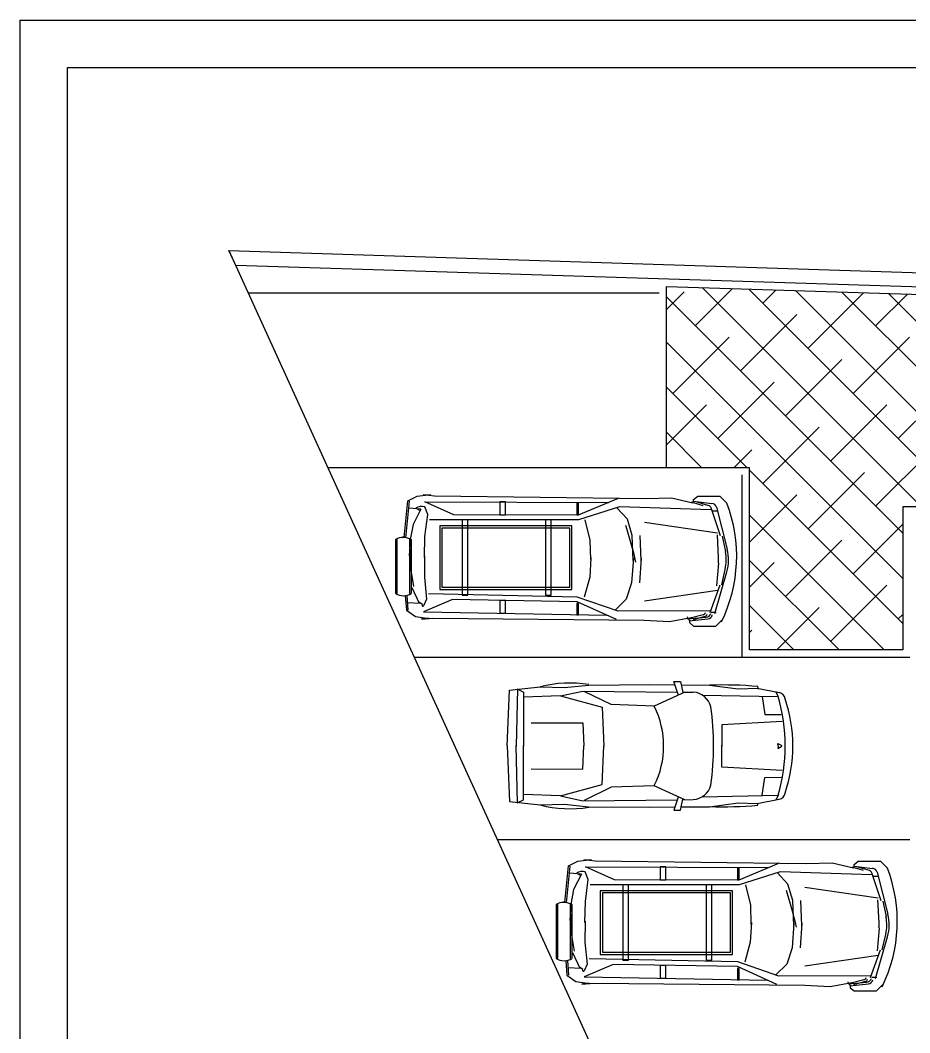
# Model space of a CAD drawing. Header units: millimetres. Extents: x 71819 to 78266, y 23672 to 38445.
# Drawn here: x 72676 to 73897, y 32524 to 33914 of the extents above; entities that cross this region are included whole.
import ezdxf

# ---------------------------------------------------------------- set-up
doc = ezdxf.new("R2010")
doc.units = ezdxf.units.MM
doc.layers.add('Plan Archi', color=8, linetype='Continuous')

msp = doc.modelspace()

# ---------------------------------------------------------------- linework, layer by layer
msp.add_lwpolyline([(78266.1, 33913.6), (78266.1, 29922.6), (72676.1, 29922.6), (72676.1, 33913.6)], close=True)
msp.add_lwpolyline([(72741.1, 30303.6), (72741.1, 33848.6), (78201.1, 33848.6), (78201.1, 30303.6)])
at = {"layer": 'Plan Archi', "color": 0}
for p, q in [((72962.5, 33597.6), (74377.6, 30493.3)), ((72971.8, 33577.3), (72962.5, 33597.6)), ((72962.5, 33597.6), (75274.6, 33523.8)), ((75255, 33504.4), (72971.8, 33577.3))]:
    msp.add_line(p, q, dxfattribs=at)
at = {"layer": 'Plan Archi'}
for p, q in [((73562.9, 33299.7), (73562.9, 33548.4)), ((73562.9, 33548.4), (75245.2, 33494.7)), ((72989, 33539.7), (73553, 33539.7)), ((73562.9, 33516.7), (73587, 33540.8)), ((73602.4, 33494.4), (73653.6, 33545.5)), ((73611.9, 33546.8), (73912.8, 33245.9)), ((73675.8, 33544.8), (73974.6, 33245.9)), ((73695.3, 33525.3), (73713.5, 33543.6)), ((73739.7, 33542.8), (74036.5, 33245.9)), ((73757.1, 33463.5), (73833.4, 33539.8)), ((73803.6, 33540.7), (74098.4, 33246)), ((73849.9, 33494.4), (73893.4, 33537.9)), ((73867.5, 33538.7), (74160.2, 33246)), ((73562.9, 33534), (73887, 33209.8)), ((73664.3, 33432.5), (73741.7, 33509.9)), ((73571.5, 33401.6), (73648.8, 33478.9)), ((73819, 33401.6), (73896.3, 33478.9)), ((73562.9, 33472.1), (73887, 33147.9)), ((73726.2, 33370.7), (73803.5, 33448)), ((73562.9, 33410.2), (73673.4, 33299.7)), ((73633.4, 33339.7), (73710.7, 33417.1)), ((73880.9, 33339.7), (73958.2, 33417.1)), ((73562.9, 33331.1), (73617.9, 33386.1)), ((73788.1, 33308.8), (73865.4, 33386.1)), ((73695.3, 33277.8), (73772.6, 33355.2)), ((73562.9, 33348.3), (73611.6, 33299.7)), ((73655.2, 33299.7), (73679.8, 33324.3)), ((73849.9, 33246.9), (73927.3, 33324.3)), ((73562.9, 33299.7), (73098.3, 33299.7)), ((73676.8, 33299.7), (73562.9, 33299.7)), ((73676.8, 33049.7), (73676.8, 33299.7)), ((73666.8, 33039.7), (73666.8, 33289.7)), ((73676.8, 33296.3), (73887, 33086.1)), ((73757.1, 33216), (73834.5, 33293.3)), ((73208, 33254.1), (73220.7, 33260.5)), ((73220.7, 33260.5), (73239.5, 33262.9)), ((73228.9, 33263), (73244.6, 33261.3)), ((73244.6, 33261.3), (73534.5, 33257.3)), ((73496.5, 33257.4), (73441.8, 33234.5)), ((73534.5, 33257.3), (73569.6, 33258.2)), ((73569.6, 33258.2), (73599, 33251.7)), ((73600.1, 33256), (73605.7, 33260.5)), ((73605.7, 33260.5), (73636.1, 33260.5)), ((73636.1, 33260.5), (73645.7, 33251)), ((73676.8, 33197.6), (73741.7, 33262.4)), ((73202.9, 33203.9), (73208, 33254.1)), ((73205.2, 33203.7), (73210.2, 33254)), ((73225.9, 33242.8), (73209.6, 33244)), ((73225.9, 33242.8), (73215.1, 33221.9)), ((73219.1, 33244.1), (73224.9, 33240.9)), ((73235.2, 33235.4), (73231.2, 33245.9)), ((73231.5, 33253), (73483.2, 33251.9)), ((73271, 33235.1), (73231.5, 33253)), ((73334, 33252.7), (73334, 33235.2)), ((73341.9, 33252.7), (73334, 33252.7)), ((73341.9, 33235.2), (73341.9, 33252.7)), ((73440, 33251), (73440, 33235.2)), ((73442.2, 33251), (73440, 33251)), ((73498.5, 33245.8), (73442, 33228.1)), ((73442.2, 33235.2), (73442.2, 33251)), ((73509.2, 33229), (73494.7, 33244.5)), ((73624.4, 33242.1), (73498.5, 33245.8)), ((73613, 33247.6), (73597.1, 33252.3)), ((73599.1, 33251), (73599.8, 33253.7)), ((73599.8, 33253.7), (73625.1, 33250.8)), ((73600.1, 33252.7), (73600.1, 33256)), ((73620.9, 33247.6), (73605, 33252.3)), ((73636.9, 33206.3), (73624.2, 33244.5)), ((73631.4, 33245.4), (73646.3, 33187.8)), ((74898.7, 33246.1), (73887, 33245.9)), ((73887, 33245.9), (73887, 33049.7)), ((73231.4, 33205.2), (73235.2, 33235.4)), ((73441.8, 33234.5), (73271, 33235.1)), ((73334, 33235.2), (73341.9, 33235.2)), ((73440, 33235.2), (73442.2, 33235.2)), ((73515.9, 33206.5), (73509.2, 33229)), ((73626, 33240.3), (73632.8, 33240.3)), ((73676.8, 33234.4), (73861.6, 33049.7)), ((73215.1, 33221.9), (73211.2, 33201.2)), ((73442, 33228.1), (73237.8, 33228.1)), ((73251.7, 33220), (73251.7, 33132.7)), ((73433.2, 33220), (73251.7, 33220)), ((73254.7, 33216.9), (73254.7, 33135.7)), ((73430.1, 33216.9), (73254.7, 33216.9)), ((73282.4, 33228.3), (73282.4, 33125)), ((73290.3, 33228.3), (73282.4, 33228.3)), ((73290.3, 33125), (73290.3, 33228.3)), ((73396.8, 33228.3), (73396.8, 33125)), ((73404.7, 33228.3), (73396.8, 33228.3)), ((73404.7, 33125), (73404.7, 33228.3)), ((73430.1, 33135.7), (73430.1, 33216.9)), ((73433.2, 33132.7), (73433.2, 33220)), ((73458.3, 33200.5), (73451.4, 33228.1)), ((73633, 33210.1), (73532.5, 33224.7)), ((73819, 33154.1), (73887, 33222.2)), ((73211.2, 33201.2), (73210, 33179)), ((73230.7, 33176.5), (73231.4, 33205.2)), ((73517.3, 33172.6), (73515.9, 33206.5)), ((73528.3, 33172.6), (73526.9, 33206.5)), ((73634.2, 33176.1), (73632.7, 33207.4)), ((73639.5, 33205.9), (73643.7, 33184.6)), ((73191, 33201), (73191, 33126.9)), ((73192.7, 33201), (73192.7, 33126.9)), ((73210.4, 33201), (73210.4, 33126.9)), ((73212.3, 33161.8), (73211.5, 33188.5)), ((73212.4, 33201), (73212.4, 33126.9)), ((73459, 33173.7), (73458.3, 33200.5)), ((73726.2, 33123.2), (73803.5, 33200.5)), ((73230.7, 33178.4), (73230.7, 33149.7)), ((73459, 33176.2), (73457.6, 33149.5)), ((73517.4, 33175.7), (73515, 33141.8)), ((73528.3, 33175.7), (73526, 33141.8)), ((73216.1, 33136.9), (73212.2, 33161.8)), ((73634.1, 33168.9), (73631.7, 33137.7)), ((73638.6, 33138.9), (73643.4, 33160.1)), ((73676.8, 33172.5), (73799.7, 33049.7)), ((73676.8, 33135.7), (73710.7, 33169.6)), ((73230.7, 33149.7), (73233.5, 33119.4)), ((73457.6, 33149.5), (73449.9, 33122)), ((73629.3, 33099.7), (73645.8, 33156.8)), ((73224, 33113.4), (73213.8, 33134.7)), ((73251.7, 33132.7), (73433.2, 33132.7)), ((73254.7, 33135.7), (73430.1, 33135.7)), ((73515, 33141.8), (73507.7, 33119.5)), ((73635.9, 33138.6), (73622.2, 33100.8)), ((73788.1, 33061.3), (73865.4, 33138.6)), ((73204.4, 33124.1), (73205.9, 33104.1)), ((73206.6, 33124.6), (73208.1, 33104.2)), ((73269.4, 33118.7), (73229.3, 33101.9)), ((73233.5, 33119.4), (73229.6, 33110)), ((73440.5, 33122.3), (73236.3, 33126.6)), ((73440.1, 33115.9), (73269.4, 33118.7)), ((73282.4, 33125), (73290.3, 33125)), ((73396.8, 33125), (73404.7, 33125)), ((73496.5, 33103), (73440.5, 33122.3)), ((73507.7, 33119.5), (73492.7, 33104.5)), ((73633, 33131), (73532.5, 33116.4)), ((73205.9, 33104.1), (73218.4, 33095.6)), ((73224, 33113.4), (73207.8, 33114.1)), ((73227.9, 33112), (73223.1, 33115.4)), ((73229.3, 33109.9), (73229.2, 33109.9)), ((73334, 33117.5), (73334, 33100)), ((73341.9, 33117.5), (73334, 33117.5)), ((73341.9, 33100), (73341.9, 33117.5)), ((73440, 33113.5), (73440, 33097.8)), ((73442.2, 33113.5), (73440, 33113.5)), ((73494.1, 33091.5), (73440.1, 33115.9)), ((73442.2, 33097.8), (73442.2, 33113.5)), ((73676.8, 33110.6), (73737.8, 33049.7)), ((73714.5, 33049.7), (73772.6, 33107.7)), ((73218.4, 33095.6), (73237.1, 33092.7)), ((73226.5, 33091.9), (73242.2, 33093.3)), ((73229.3, 33101.9), (73481, 33097.4)), ((73242.2, 33093.3), (73532.1, 33090.6)), ((73334, 33100), (73341.9, 33100)), ((73440, 33097.8), (73442.2, 33097.8)), ((73622.4, 33103.2), (73496.5, 33103)), ((73532.1, 33090.6), (73567.2, 33088.6)), ((73567.2, 33088.6), (73596.8, 33094.3)), ((73591.3, 33095), (73591.9, 33092.3)), ((73591.9, 33092.3), (73617.3, 33094.5)), ((73593.5, 33092.1), (73594.2, 33089.4)), ((73594.2, 33089.4), (73619.5, 33092.3)), ((73594.4, 33090.4), (73594.4, 33087.1)), ((73613.2, 33097.8), (73597.1, 33093.6)), ((73615.3, 33095.5), (73599.4, 33090.8)), ((73624.3, 33101.7), (73631.1, 33101.7)), ((73630.5, 33082.5), (73640.1, 33092.1)), ((73880.9, 33092.2), (73887, 33098.4)), ((73594.4, 33087.1), (73600.1, 33082.5)), ((73600.1, 33082.5), (73630.5, 33082.5)), ((73676.8, 33073.8), (73679.8, 33076.8)), ((73887, 33049.7), (73676.8, 33049.7)), ((73216.8, 33039.7), (73897, 33039.7)), ((73344.4, 32917.9), (73347.6, 32994.6)), ((73347.6, 32994.6), (73389.5, 32999)), ((73358.5, 32996.3), (73356.5, 32917.6)), ((73358.2, 32996.1), (73366.7, 32991.8)), ((73389.5, 32999), (73422.9, 32998.1)), ((73417.4, 32986.5), (73447.9, 32993.3)), ((73422.9, 32998.1), (73455.8, 33001.5)), ((73447.9, 32993.3), (73577.7, 32991.9)), ((73487, 32974.7), (73449.7, 32992.7)), ((73455.8, 33001.5), (73539.8, 33002.1)), ((73539.8, 33002.1), (73574.3, 33001.8)), ((73578.9, 32988.5), (73572.8, 33006.3)), ((73572.8, 33006.3), (73582.1, 33006.2)), ((73582.1, 33006.2), (73585.1, 32991.1)), ((73583, 33001.8), (73622, 33001.4)), ((73622, 33001.4), (73661.3, 32996.1)), ((73661.3, 32996.1), (73687.4, 32997.1)), ((73687.4, 32997.1), (73717.6, 32991.1)), ((73687.9, 32999.3), (73688.9, 32996)), ((73366.7, 32991.8), (73366.6, 32917.7)), ((73417.4, 32986.5), (73366.7, 32984.7)), ((73417.4, 32986.5), (73474.5, 32971.1)), ((73587.9, 32991.8), (73545.9, 32972.6)), ((73584.9, 32991.8), (73599.7, 32991.7)), ((73611.7, 32987.7), (73716.1, 32985.7)), ((73694, 32985.8), (73698, 32961.2)), ((73716.1, 32985.7), (73712.7, 32992.6)), ((73474.5, 32971.1), (73477, 32917.7)), ((73545.9, 32972.6), (73487, 32974.7)), ((73721.7, 32951.7), (73638.8, 32947.1)), ((73698, 32961.2), (73720.3, 32961.2)), ((73377.2, 32949.6), (73448.3, 32949.7)), ((73448.3, 32949.7), (73449.4, 32917.9)), ((73638.8, 32947.1), (73639, 32917)), ((73344.4, 32918.2), (73347.6, 32841.5)), ((73358.5, 32839.7), (73356.5, 32918.5)), ((73366.7, 32844.2), (73366.6, 32918.4)), ((73448.3, 32886.3), (73449.4, 32918.1)), ((73474.5, 32864.9), (73477, 32918.3)), ((73638.8, 32889), (73639, 32919.1)), ((73716.3, 32918.2), (73715.5, 32921.5)), ((73715.5, 32921.5), (73721.3, 32918.5)), ((73716.3, 32917.8), (73715.5, 32914.5)), ((73715.5, 32914.5), (73721.3, 32917.6)), ((73377.2, 32886.4), (73448.3, 32886.3)), ((73721.7, 32884.3), (73638.8, 32889)), ((73694, 32850.2), (73698, 32874.8)), ((73698, 32874.8), (73720.3, 32874.9)), ((73417.4, 32849.5), (73474.5, 32864.9)), ((73487, 32861.3), (73449.7, 32843.3)), ((73545.9, 32863.4), (73487, 32861.3)), ((73587.9, 32844.2), (73545.9, 32863.4)), ((73347.6, 32841.5), (73389.5, 32837.1)), ((73358.2, 32839.9), (73366.7, 32844.2)), ((73417.4, 32849.5), (73366.7, 32851.3)), ((73417.4, 32849.5), (73447.9, 32842.7)), ((73447.9, 32842.7), (73577.7, 32844.1)), ((73578.9, 32847.5), (73572.8, 32829.8)), ((73582.1, 32829.8), (73585.1, 32845)), ((73584.9, 32844.2), (73599.7, 32844.4)), ((73611.7, 32848.3), (73716.1, 32850.3)), ((73622, 32834.6), (73661.3, 32839.9)), ((73661.3, 32839.9), (73687.4, 32839)), ((73687.4, 32839), (73717.6, 32845)), ((73687.9, 32836.7), (73688.9, 32840.1)), ((73716.1, 32850.3), (73712.7, 32843.5)), ((73389.5, 32837.1), (73422.9, 32837.9)), ((73422.9, 32837.9), (73455.8, 32834.5)), ((73455.8, 32834.5), (73539.8, 32833.9)), ((73539.8, 32833.9), (73574.3, 32834.2)), ((73572.8, 32829.8), (73582.1, 32829.8)), ((73583, 32834.3), (73622, 32834.6)), ((73330.8, 32789.7), (73897, 32789.7)), ((73428.4, 32753.4), (73441.1, 32759.7)), ((73441.1, 32759.7), (73459.9, 32762.1)), ((73449.3, 32762.3), (73465, 32760.5)), ((73465, 32760.5), (73754.9, 32756.5)), ((73716.8, 32756.7), (73662.2, 32733.8)), ((73754.9, 32756.5), (73790, 32757.5)), ((73790, 32757.5), (73819.4, 32750.9)), ((73820.4, 32755.3), (73826.1, 32759.8)), ((73826.1, 32759.8), (73856.5, 32759.8)), ((73856.5, 32759.8), (73866.1, 32750.2)), ((73423.3, 32703.2), (73428.4, 32753.4)), ((73425.5, 32702.9), (73430.6, 32753.2)), ((73446.2, 32742.1), (73430, 32743.3)), ((73439.5, 32743.4), (73445.3, 32740.2)), ((73455.6, 32734.7), (73451.5, 32745.1)), ((73451.8, 32752.2), (73703.6, 32751.1)), ((73491.4, 32734.3), (73451.8, 32752.2)), ((73554.4, 32751.9), (73554.4, 32734.4)), ((73562.2, 32751.9), (73554.4, 32751.9)), ((73562.2, 32734.4), (73562.2, 32751.9)), ((73660.3, 32750.2), (73660.3, 32734.4)), ((73662.6, 32750.2), (73660.3, 32750.2)), ((73718.9, 32745.1), (73662.4, 32727.4)), ((73662.6, 32734.4), (73662.6, 32750.2)), ((73729.6, 32728.3), (73715.1, 32743.7)), ((73844.8, 32741.3), (73718.9, 32745.1)), ((73833.4, 32746.9), (73817.5, 32751.5)), ((73819.5, 32750.3), (73820.2, 32753)), ((73820.2, 32753), (73845.5, 32750)), ((73820.4, 32751.9), (73820.4, 32755.3)), ((73841.3, 32746.9), (73825.4, 32751.5)), ((73857.3, 32705.5), (73844.6, 32743.7)), ((73851.8, 32744.6), (73866.7, 32687)), ((73446.2, 32742.1), (73435.4, 32721.1)), ((73451.8, 32704.5), (73455.6, 32734.7)), ((73662.2, 32733.8), (73491.4, 32734.3)), ((73554.4, 32734.4), (73562.2, 32734.4)), ((73660.3, 32734.4), (73662.6, 32734.4)), ((73846.4, 32739.5), (73853.1, 32739.5)), ((73435.4, 32721.1), (73431.6, 32700.5)), ((73662.4, 32727.4), (73458.2, 32727.4)), ((73472, 32719.2), (73472, 32631.9)), ((73653.6, 32719.2), (73472, 32719.2)), ((73475.1, 32716.2), (73475.1, 32635)), ((73650.5, 32716.2), (73475.1, 32716.2)), ((73502.8, 32727.6), (73502.8, 32624.2)), ((73510.7, 32727.6), (73502.8, 32727.6)), ((73510.7, 32624.2), (73510.7, 32727.6)), ((73617.2, 32727.6), (73617.2, 32624.2)), ((73625.1, 32727.6), (73617.2, 32727.6)), ((73625.1, 32624.2), (73625.1, 32727.6)), ((73650.5, 32635), (73650.5, 32716.2)), ((73653.6, 32631.9), (73653.6, 32719.2)), ((73678.7, 32699.7), (73671.8, 32727.4)), ((73736.3, 32705.7), (73729.6, 32728.3)), ((73853.3, 32709.3), (73752.9, 32723.9)), ((73451, 32675.8), (73451.8, 32704.5)), ((73737.7, 32671.8), (73736.3, 32705.7)), ((73748.7, 32671.8), (73747.3, 32705.7)), ((73854.6, 32675.3), (73853.1, 32706.6)), ((73859.9, 32705.2), (73864.1, 32683.9)), ((73411.4, 32700.3), (73411.4, 32626.1)), ((73413.1, 32700.3), (73413.1, 32626.1)), ((73431.6, 32700.5), (73430.4, 32678.3)), ((73430.8, 32700.3), (73430.8, 32626.1)), ((73432.6, 32661.1), (73431.9, 32687.7)), ((73432.8, 32700.3), (73432.8, 32626.1)), ((73679.3, 32673), (73678.7, 32699.7)), ((73451.1, 32677.6), (73451, 32648.9)), ((73679.4, 32675.5), (73677.9, 32648.7)), ((73737.8, 32675), (73735.4, 32641.1)), ((73748.7, 32675), (73746.4, 32641.1)), ((73436.5, 32636.2), (73432.6, 32661.1)), ((73854.5, 32668.1), (73852.1, 32636.9)), ((73858.9, 32638.2), (73863.8, 32659.3)), ((73451, 32648.9), (73453.9, 32618.6)), ((73677.9, 32648.7), (73670.3, 32621.3)), ((73849.7, 32599), (73866.2, 32656.1)), ((73444.4, 32612.7), (73434.2, 32633.9)), ((73472, 32631.9), (73653.6, 32631.9)), ((73475.1, 32635), (73650.5, 32635)), ((73735.4, 32641.1), (73728.1, 32618.7)), ((73856.3, 32637.9), (73842.5, 32600)), ((73424.8, 32623.3), (73426.2, 32603.3)), ((73427, 32623.8), (73428.5, 32603.4)), ((73489.8, 32618), (73449.7, 32601.2)), ((73453.9, 32618.6), (73449.9, 32609.3)), ((73660.9, 32621.6), (73456.7, 32625.9)), ((73660.5, 32615.2), (73489.8, 32618)), ((73502.8, 32624.2), (73510.7, 32624.2)), ((73617.2, 32624.2), (73625.1, 32624.2)), ((73716.9, 32602.3), (73660.9, 32621.6)), ((73728.1, 32618.7), (73713.1, 32603.7)), ((73853.3, 32630.3), (73752.9, 32615.7)), ((73444.4, 32612.7), (73428.2, 32613.4)), ((73448.3, 32611.3), (73443.5, 32614.6)), ((73449.7, 32609.2), (73449.6, 32609.2)), ((73554.4, 32616.7), (73554.4, 32599.3)), ((73562.2, 32616.7), (73554.4, 32616.7)), ((73562.2, 32599.3), (73562.2, 32616.7)), ((73660.3, 32612.8), (73660.3, 32597)), ((73662.6, 32612.8), (73660.3, 32612.8)), ((73714.5, 32590.7), (73660.5, 32615.2)), ((73662.6, 32597), (73662.6, 32612.8)), ((73426.2, 32603.3), (73438.7, 32594.9)), ((73438.7, 32594.9), (73457.5, 32591.9)), ((73446.8, 32591.2), (73462.6, 32592.5)), ((73449.7, 32601.2), (73701.4, 32596.7)), ((73462.6, 32592.5), (73752.5, 32589.8)), ((73554.4, 32599.3), (73562.2, 32599.3)), ((73660.3, 32597), (73662.6, 32597)), ((73842.8, 32602.5), (73716.9, 32602.3)), ((73752.5, 32589.8), (73787.6, 32587.9)), ((73787.6, 32587.9), (73817.2, 32593.6)), ((73811.7, 32594.2), (73812.3, 32591.5)), ((73812.3, 32591.5), (73837.7, 32593.7)), ((73813.9, 32591.3), (73814.6, 32588.6)), ((73814.6, 32588.6), (73839.9, 32591.5)), ((73833.5, 32597), (73817.5, 32592.8)), ((73835.7, 32594.7), (73819.7, 32590)), ((73844.7, 32600.9), (73851.4, 32600.9)), ((73850.9, 32581.8), (73860.5, 32591.4)), ((73814.8, 32589.7), (73814.8, 32586.3)), ((73814.8, 32586.3), (73820.4, 32581.8)), ((73820.4, 32581.8), (73850.9, 32581.8))]:
    msp.add_line(p, q, dxfattribs=at)
for centre, radius, start, end in [((73234.5, 33285.2), 22.9, 255.7536, 282.6232), ((73227, 33231.8), 14.6, 73.6587, 122.9253), ((73619.6, 33243), 4.88, 18.4, 73.7032), ((73624.3, 33243.5), 7.32, 14.5279, 83.3792), ((73455.9, 33178), 203.3, 333.8006, 21.044), ((72899.4, 33024.8), 638.3, 13.1492, 17.8521), ((73201.6, 33183.6), 20.4, 57.0596, 121.2058), ((73376.3, 33187.9), 175.6, 174.2486, 174.7299), ((73379, 33187.8), 175.6, 174.2486, 174.7688), ((73589.6, 33173.1), 58.5, 343.8508, 14.5279), ((73575.7, 33173.3), 58.5, 355.6629, 2.7158), ((73586.4, 33173.2), 58.5, 347.0946, 11.2841), ((73201.6, 33144.4), 20.4, 238.7942, 302.9404), ((73228.7, 33111), 1.3, 124.1975, 313.4777), ((73233.3, 33070), 23, 80.6031, 107.3792), ((73611.9, 33102.5), 4.88, 284.6755, 339.9787), ((73613.9, 33100.1), 4.88, 286.2968, 341.6), ((73616.6, 33101.8), 7.32, 274.9996, 343.8508), ((73618.7, 33099.6), 7.32, 276.6208, 345.4721), ((73454.9, 32784.5), 22.9, 255.7536, 282.6232), ((73447.4, 32731.1), 14.6, 73.6587, 122.9253), ((73839.9, 32742.2), 4.88, 18.4, 73.7032), ((73844.7, 32742.8), 7.32, 14.5279, 83.3792), ((73676.3, 32677.2), 203.3, 333.8006, 21.044), ((73119.8, 32524), 638.3, 13.1492, 17.8521), ((73422, 32682.8), 20.4, 57.0596, 121.2058), ((73596.6, 32687.1), 175.6, 174.2486, 174.7299), ((73599.4, 32687.1), 175.6, 174.2486, 174.7688), ((73796.1, 32672.6), 58.5, 355.6629, 2.7158), ((73806.7, 32672.4), 58.5, 347.0946, 11.2841), ((73810, 32672.4), 58.5, 343.8508, 14.5279), ((73422, 32643.6), 20.4, 238.7942, 302.9404), ((73449, 32610.2), 1.3, 124.1975, 313.4777), ((73453.7, 32569.2), 23, 80.6031, 107.3792), ((73832.3, 32601.7), 4.88, 284.6755, 339.9787), ((73834.3, 32599.4), 4.88, 286.2968, 341.6), ((73837, 32601), 7.32, 274.9996, 343.8508), ((73839, 32598.8), 7.32, 276.6208, 345.4721)]:
    msp.add_arc(centre, radius, start, end, dxfattribs=at)
for centre, major_axis, start_param, end_param in [((73430.4, 32842.6), (114.3, 114.3), 0.624923, 1.040949), ((73640.5, 32445.1), (393.5, 393.5), 0.699537, 0.818388), ((73598.1, 32965.4), (18.6, 18.6), -0.542308, 0.724143), ((73480.2, 32918), (173.6, 173.6), -1.064858, -0.505938), ((73715.6, 32981.1), (-7.18, 7.18), -2.197226, -0.98275), ((73532.6, 32918), (144, 144), -1.108731, -0.462065), ((73437.8, 32918), (85.7, 85.7), -1.250085, -0.320712), ((73245.8, 32918), (269.9, 269.9), -0.926636, -0.644161), ((73598.1, 32870.6), (18.6, 18.6), -2.294939, -1.028488), ((73715.6, 32854.9), (-7.18, 7.18), 2.553547, 3.768022), ((73430.4, 32993.4), (114.3, 114.3), -2.611745, -2.195719), ((73640.5, 33391), (393.5, 393.5), -2.389185, -2.270333)]:
    msp.add_ellipse(centre, major_axis=major_axis, ratio=1, start_param=start_param, end_param=end_param, dxfattribs=at)

doc.saveas('drawing.dxf')
